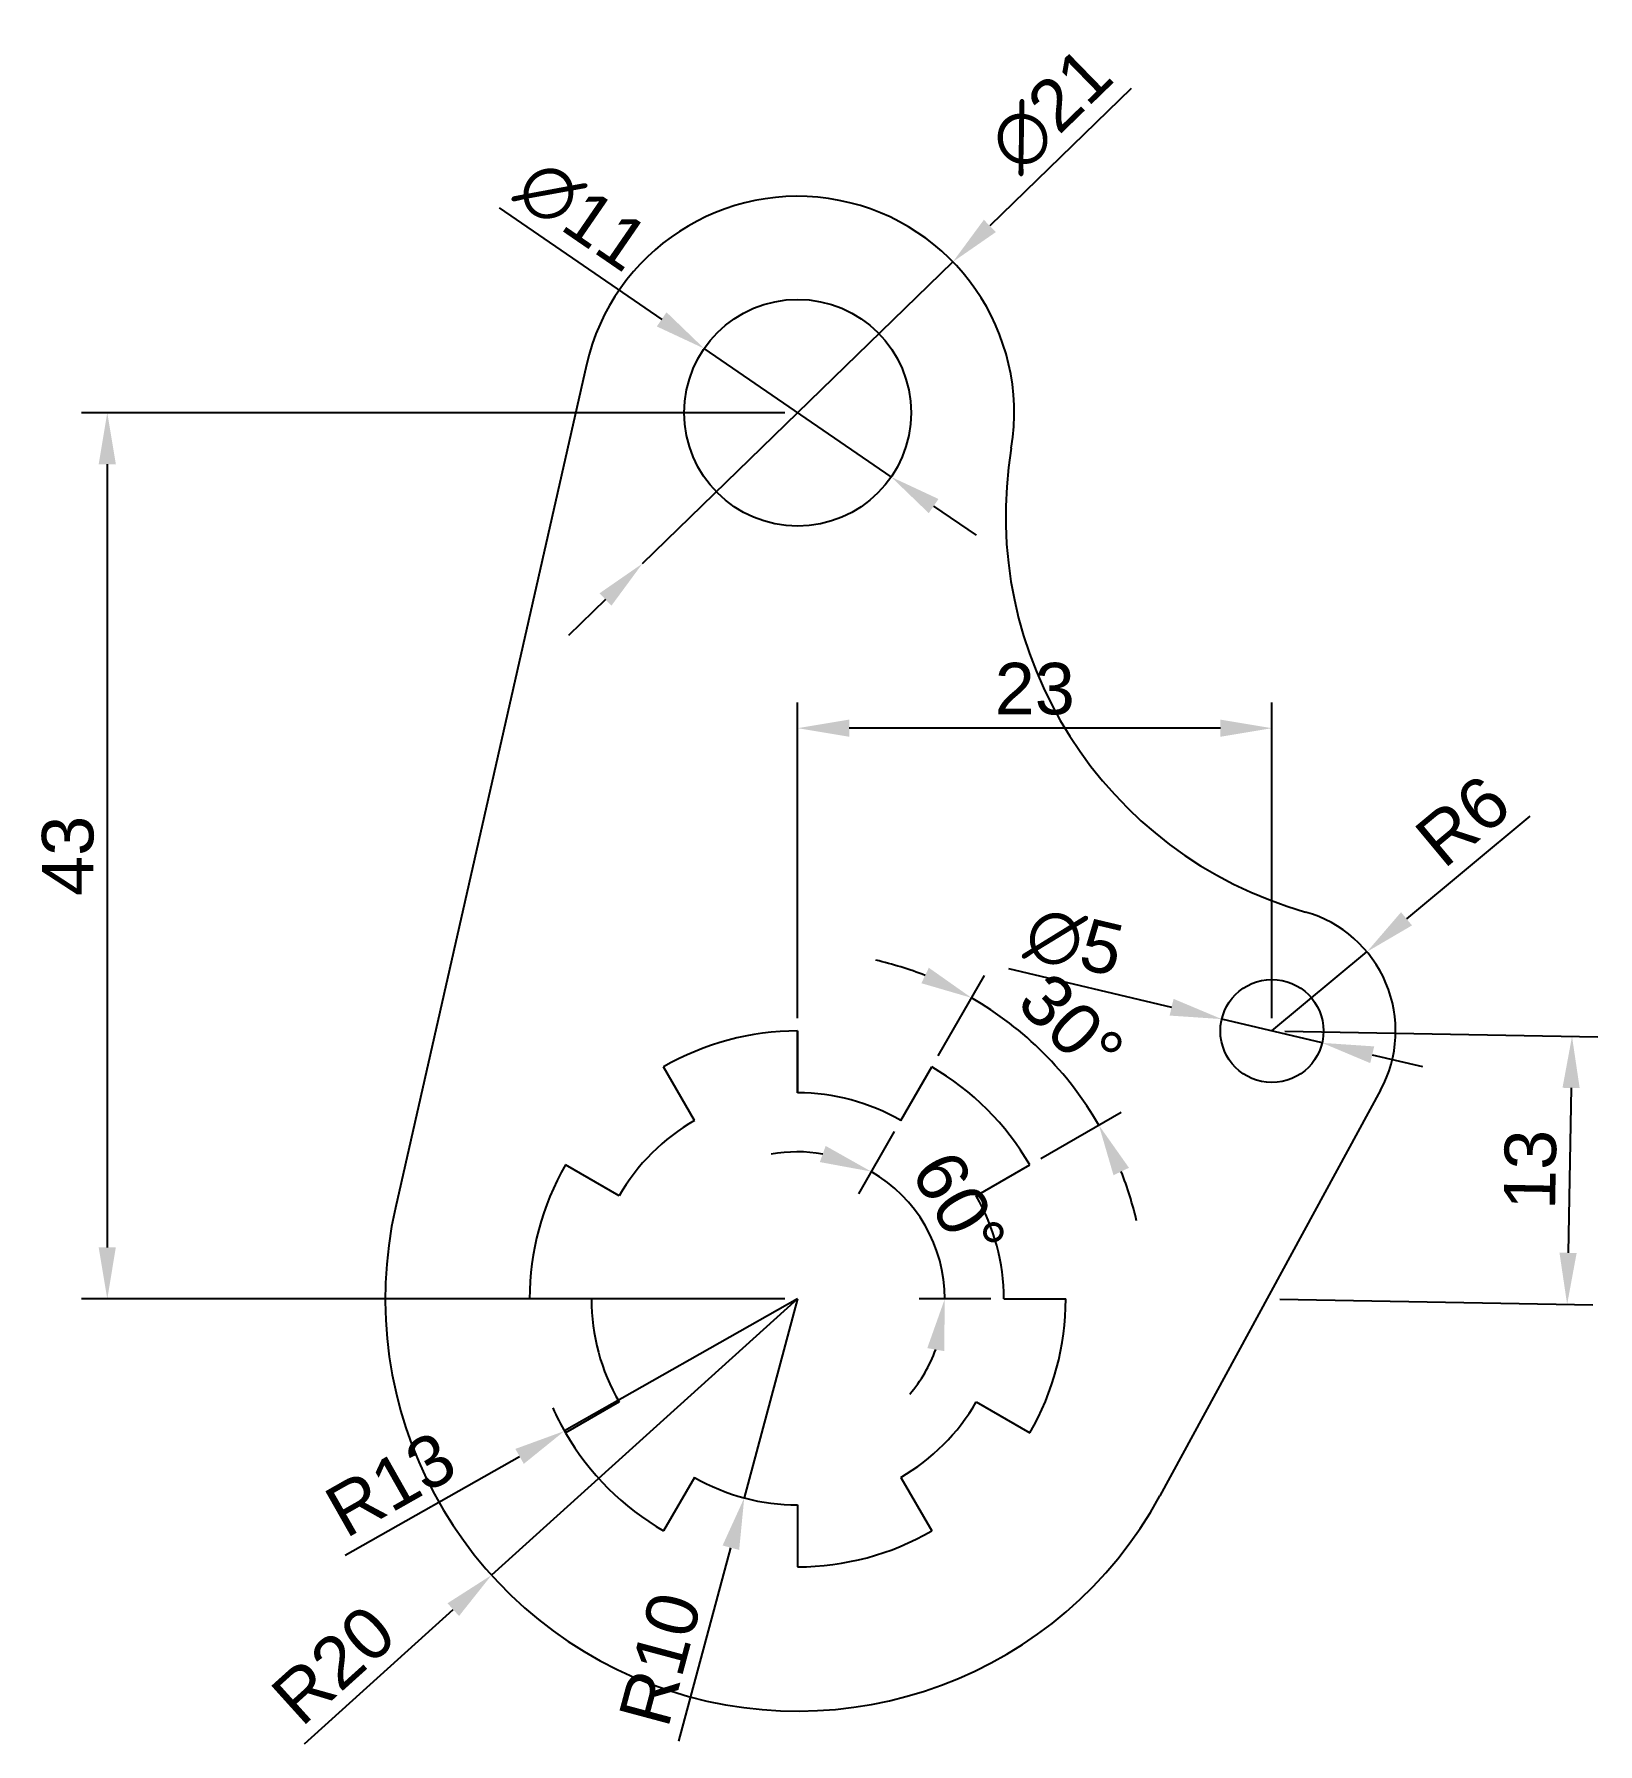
# Model space of a CAD drawing. Header units: millimetres. Extents: x 13 to 88.8, y 15.4 to 98.4.
import ezdxf

# ---------------------------------------------------------------- set-up
doc = ezdxf.new("R2010")
doc.units = ezdxf.units.MM
doc.styles.get("Standard").update_dxf_attribs({"font": 'arial.ttf'})
doc.dimstyles.new('ISO-25', dxfattribs={"dimtxt": 2.5, "dimasz": 2.5, "dimexe": 1.25, "dimexo": 0.625, "dimtad": 1, "dimtxsty": 'Standard', "dimcen": 2.5, "dimadec": 0, "dimazin": 0, "dimtfac": 1, "dimtmove": 0, "dimatfit": 3, "dimfxl": 1, "dimarcsym": 0})

# ---------------------------------------------------------------- blocks, each defined once
blk = doc.blocks.new('*D4')
at = {"color": 0, "lineweight": -2, "transparency": 16777216}
for p, q in [((66.18, 95.734), (59.32, 89.063)), ((42.472, 72.68), (57.528, 87.32)), ((40.68, 70.937), (38.888, 69.194))]:
    blk.add_line(p, q, dxfattribs=at)
at = {"color": 0, "transparency": 16777216}
for points in [[(59.03, 89.362), (59.611, 88.764), (57.528, 87.32)], [(40.389, 71.236), (40.97, 70.638), (42.472, 72.68)]]:
    blk.add_solid(points, dxfattribs=at)
at = {"layer": 'Defpoints', "color": 0, "transparency": 16777216}
for p in [(57.528, 87.32), (42.472, 72.68)]:
    blk.add_point(p, dxfattribs=at)
at = {"color": 0, "transparency": 16777216, "insert": (62.272, 94.683), "char_height": 2.5, "attachment_point": 5, "rotation": 44.19841}
blk.add_mtext('∅21', dxfattribs=at)
blk = doc.blocks.new('*D5')
at = {"color": 0, "lineweight": -2, "transparency": 16777216}
for p, q in [((35.519, 89.947), (43.406, 84.529)), ((54.534, 76.886), (45.466, 83.114)), ((56.594, 75.471), (58.655, 74.055))]:
    blk.add_line(p, q, dxfattribs=at)
at = {"color": 0, "transparency": 16777216}
for points in [[(43.642, 84.873), (43.17, 84.186), (45.466, 83.114)], [(56.83, 75.814), (56.358, 75.127), (54.534, 76.886)]]:
    blk.add_solid(points, dxfattribs=at)
at = {"layer": 'Defpoints', "color": 0, "transparency": 16777216}
for p in [(45.466, 83.114), (54.534, 76.886)]:
    blk.add_point(p, dxfattribs=at)
at = {"color": 0, "transparency": 16777216, "insert": (39.548, 89.571), "char_height": 2.5, "attachment_point": 5, "rotation": 325.51576}
blk.add_mtext('∅11', dxfattribs=at)
blk = doc.blocks.new('*D6')
at = {"color": 0, "lineweight": -2, "transparency": 16777216}
for p, q in [((50, 37), (38.69, 30.591)), ((28.055, 24.565), (36.515, 29.358))]:
    blk.add_line(p, q, dxfattribs=at)
blk.add_arc((50, 37), 13, 204.02879, 210, dxfattribs=at)
at = {"color": 0, "transparency": 16777216}
blk.add_solid([(36.309, 29.721), (36.72, 28.996), (38.69, 30.591)], dxfattribs=at)
at = {"layer": 'Defpoints', "color": 0, "transparency": 16777216}
for p in [(50, 37), (38.69, 30.591)]:
    blk.add_point(p, dxfattribs=at)
at = {"color": 0, "transparency": 16777216, "insert": (30.259, 28), "char_height": 2.5, "attachment_point": 5, "rotation": 29.538}
blk.add_mtext('R13', dxfattribs=at)
blk = doc.blocks.new('*D7')
at = {"color": 0, "lineweight": -2, "transparency": 16777216}
for p, q in [((50, 37), (47.409, 27.341)), ((44.244, 15.543), (46.761, 24.927))]:
    blk.add_line(p, q, dxfattribs=at)
at = {"color": 0, "transparency": 16777216}
blk.add_solid([(46.359, 25.035), (47.164, 24.819), (47.409, 27.341)], dxfattribs=at)
at = {"layer": 'Defpoints', "color": 0, "transparency": 16777216}
for p in [(50, 37), (47.409, 27.341)]:
    blk.add_point(p, dxfattribs=at)
at = {"color": 0, "transparency": 16777216, "insert": (43.342, 19.52), "char_height": 2.5, "attachment_point": 5, "rotation": 74.98405}
blk.add_mtext('R10', dxfattribs=at)
blk = doc.blocks.new('*D8')
at = {"color": 0, "lineweight": -2, "transparency": 16777216}
for p, q in [((50, 37), (35.155, 23.598)), ((26.088, 15.412), (33.299, 21.922))]:
    blk.add_line(p, q, dxfattribs=at)
at = {"color": 0, "transparency": 16777216}
blk.add_solid([(33.02, 22.232), (33.579, 21.613), (35.155, 23.598)], dxfattribs=at)
at = {"layer": 'Defpoints', "color": 0, "transparency": 16777216}
for p in [(50, 37), (35.155, 23.598)]:
    blk.add_point(p, dxfattribs=at)
at = {"color": 0, "transparency": 16777216, "insert": (27.492, 19.241), "char_height": 2.5, "attachment_point": 5, "rotation": 42.07653}
blk.add_mtext('R20', dxfattribs=at)
blk = doc.blocks.new('*D9')
at = {"color": 0, "lineweight": -2, "transparency": 16777216}
for p, q in [((85.504, 60.425), (79.529, 55.443)), ((73, 50), (77.608, 53.842))]:
    blk.add_line(p, q, dxfattribs=at)
at = {"color": 0, "transparency": 16777216}
blk.add_solid([(79.262, 55.763), (79.795, 55.123), (77.608, 53.842)], dxfattribs=at)
at = {"layer": 'Defpoints', "color": 0, "transparency": 16777216}
for p in [(77.608, 53.842), (73, 50)]:
    blk.add_point(p, dxfattribs=at)
at = {"color": 0, "transparency": 16777216, "insert": (82.259, 60.195), "char_height": 2.5, "attachment_point": 5, "rotation": 39.81844}
blk.add_mtext('R6', dxfattribs=at)
blk = doc.blocks.new('*D11')
at = {"color": 0, "lineweight": -2, "transparency": 16777216}
for p, q in [((60.226, 53.028), (68.135, 51.153)), ((75.433, 49.423), (70.567, 50.577)), ((77.865, 48.847), (80.298, 48.27))]:
    blk.add_line(p, q, dxfattribs=at)
at = {"color": 0, "transparency": 16777216}
for points in [[(68.231, 51.559), (68.039, 50.748), (70.567, 50.577)], [(77.961, 49.252), (77.769, 48.441), (75.433, 49.423)]]:
    blk.add_solid(points, dxfattribs=at)
at = {"layer": 'Defpoints', "color": 0, "transparency": 16777216}
for p in [(70.567, 50.577), (75.433, 49.423)]:
    blk.add_point(p, dxfattribs=at)
at = {"color": 0, "transparency": 16777216, "insert": (63.419, 54.297), "char_height": 2.5, "attachment_point": 5, "rotation": 346.66538}
blk.add_mtext('∅5', dxfattribs=at)
blk = doc.blocks.new('*D12')
at = {"color": 0, "lineweight": -2, "transparency": 16777216}
for p, q in [((49.375, 80), (15.269, 80)), ((16.519, 77.5), (16.519, 39.5)), ((49.375, 37), (15.269, 37))]:
    blk.add_line(p, q, dxfattribs=at)
at = {"color": 0, "transparency": 16777216}
for points in [[(16.102, 77.5), (16.935, 77.5), (16.519, 80)], [(16.102, 39.5), (16.935, 39.5), (16.519, 37)]]:
    blk.add_solid(points, dxfattribs=at)
at = {"layer": 'Defpoints', "color": 0, "transparency": 16777216}
for p in [(50, 80), (16.519, 37), (50, 37)]:
    blk.add_point(p, dxfattribs=at)
at = {"color": 0, "transparency": 16777216, "insert": (14.616, 58.5), "char_height": 2.5, "attachment_point": 5, "rotation": 90}
blk.add_mtext('43', dxfattribs=at)
blk = doc.blocks.new('*D13')
at = {"color": 0, "lineweight": -2, "transparency": 16777216}
for p, q in [((50, 50.625), (50, 65.943)), ((73, 50.625), (73, 65.943)), ((70.5, 64.693), (52.5, 64.693))]:
    blk.add_line(p, q, dxfattribs=at)
at = {"color": 0, "transparency": 16777216}
for points in [[(52.5, 65.11), (52.5, 64.277), (50, 64.693)], [(70.5, 65.11), (70.5, 64.277), (73, 64.693)]]:
    blk.add_solid(points, dxfattribs=at)
at = {"layer": 'Defpoints', "color": 0, "transparency": 16777216}
for p in [(50, 64.693), (50, 50), (73, 50)]:
    blk.add_point(p, dxfattribs=at)
at = {"color": 0, "transparency": 16777216, "insert": (61.5, 66.596), "char_height": 2.5, "attachment_point": 5}
blk.add_mtext('23', dxfattribs=at)
blk = doc.blocks.new('*D14')
at = {"color": 0, "lineweight": -2, "transparency": 16777216}
for p, q in [((73.625, 49.989), (88.804, 49.712)), ((87.509, 47.235), (87.363, 39.235)), ((73.388, 36.989), (88.567, 36.712))]:
    blk.add_line(p, q, dxfattribs=at)
at = {"color": 0, "transparency": 16777216}
for points in [[(87.092, 47.243), (87.925, 47.228), (87.554, 49.735)], [(86.946, 39.242), (87.779, 39.227), (87.317, 36.735)]]:
    blk.add_solid(points, dxfattribs=at)
at = {"layer": 'Defpoints', "color": 0, "transparency": 16777216}
for p in [(73, 50), (72.763, 37), (87.317, 36.735)]:
    blk.add_point(p, dxfattribs=at)
at = {"color": 0, "transparency": 16777216, "insert": (85.534, 43.27), "char_height": 2.5, "attachment_point": 5, "rotation": 88.9566}
blk.add_mtext('13', dxfattribs=at)
blk = doc.blocks.new('*D15')
at = {"color": 0, "lineweight": -2, "transparency": 16777216}
for p, q in [((56.813, 48.8), (59.058, 52.689)), ((61.8, 43.812), (65.689, 46.058))]:
    blk.add_line(p, q, dxfattribs=at)
for start, end in [(68.50036, 77.00071), (30, 60), (12.99929, 21.49964)]:
    blk.add_arc((50, 37), 16.866, start, end, dxfattribs=at)
at = {"color": 0, "transparency": 16777216}
for points in [[(56.362, 53.068), (56, 52.318), (58.433, 51.607)], [(65.318, 43), (66.068, 43.362), (64.607, 45.433)]]:
    blk.add_solid(points, dxfattribs=at)
at = {"layer": 'Defpoints', "color": 0, "transparency": 16777216}
for p in [(56.5, 48.258), (62.92, 47.842), (55, 45.66), (61.258, 43.5), (58.66, 42)]:
    blk.add_point(p, dxfattribs=at)
at = {"color": 0, "transparency": 16777216, "insert": (63.272, 50.272), "char_height": 2.5, "attachment_point": 5, "rotation": 315}
blk.add_mtext('30°', dxfattribs=at)
blk = doc.blocks.new('*D16')
at = {"color": 0, "lineweight": -2, "transparency": 16777216}
for p, q in [((54.688, 45.119), (52.943, 42.097)), ((59.375, 37), (55.885, 37))]:
    blk.add_line(p, q, dxfattribs=at)
for start, end in [(80.17851, 100.35702), (0, 60), (319.64298, 339.82149)]:
    blk.add_arc((50, 37), 7.135, start, end, dxfattribs=at)
at = {"color": 0, "transparency": 16777216}
for points in [[(51.359, 44.423), (51.075, 43.639), (53.568, 43.179)], [(56.287, 34.612), (57.108, 34.466), (57.135, 37)]]:
    blk.add_solid(points, dxfattribs=at)
at = {"layer": 'Defpoints', "color": 0, "transparency": 16777216}
for p in [(56.5, 48.258), (55, 45.66), (56.705, 39.44), (60, 37), (63, 37)]:
    blk.add_point(p, dxfattribs=at)
at = {"color": 0, "transparency": 16777216, "insert": (57.826, 41.518), "char_height": 2.5, "attachment_point": 5, "rotation": 300}
blk.add_mtext('60°', dxfattribs=at)

msp = doc.modelspace()

# ---------------------------------------------------------------- linework, layer by layer
for p, q in [((39.759, 82.32), (30.494, 41.419)), ((50, 47), (50, 50)), ((50, 50), (50, 47)), ((45, 45.66), (43.5, 48.258)), ((55, 45.66), (56.5, 48.258)), ((78.272, 47.135), (67.572, 27.449)), ((41.34, 42), (38.742, 43.5)), ((58.66, 42), (61.258, 43.5)), ((40, 37), (37, 37)), ((60, 37), (63, 37)), ((41.34, 32), (38.742, 30.5)), ((58.66, 32), (61.258, 30.5)), ((45, 28.34), (43.5, 25.742)), ((55, 28.34), (56.5, 25.742)), ((50, 27), (50, 24))]:
    msp.add_line(p, q)
for centre, radius in [((50, 80), 5.5), ((73, 50), 2.5)]:
    msp.add_circle(centre, radius)
for centre, radius, start, end in [((50, 80), 10.5, 350.59263, 167.23632), ((80.09, 75.015), 20, 170.59263, 254.1759), ((73, 50), 6, 331.47512, 74.1759), ((50, 37), 13, 90, 120), ((50, 37), 13, 30, 60), ((50, 37), 10, 60, 90), ((50, 37), 10, 120, 150), ((50, 37), 13, 150, 180), ((50, 37), 10, 0, 30), ((50, 37), 20, 167.23632, 331.47512), ((50, 37), 10, 180, 210), ((50, 37), 13, 330, 0), ((50, 37), 10, 300, 330), ((50, 37), 13, 210, 240), ((50, 37), 10, 240, 270), ((50, 37), 13, 270, 300)]:
    msp.add_arc(centre, radius, start, end)

# ---------------------------------------------------------------- dimensions: what is measured, and where the dimension line sits
for p1, p2, picture, middle in [((42.472, 72.68), (57.528, 87.32), '*D4', (62.272, 94.683)), ((54.534, 76.886), (45.466, 83.114), '*D5', (39.548, 89.571)), ((75.433, 49.423), (70.567, 50.577), '*D11', (63.419, 54.297))]:
    dim = msp.add_diameter_dim_2p(p1=p1, p2=p2, dimstyle='ISO-25')
    dim.commit()
    dim.dimension.update_dxf_attribs({"geometry": picture, "text_midpoint": middle})
dim = msp.add_linear_dim(base=(16.519, 37), p1=(50, 80), p2=(50, 37), angle=90, dimstyle='ISO-25')
dim.commit()
dim.dimension.update_dxf_attribs({"geometry": '*D12', "text_midpoint": (14.616, 58.5)})
dim = msp.add_linear_dim(base=(50, 64.693), p1=(73, 50), p2=(50, 50), dimstyle='ISO-25')
dim.commit()
dim.dimension.update_dxf_attribs({"geometry": '*D13', "text_midpoint": (61.5, 66.596)})
for center, mpoint, picture, middle in [((73, 50), (77.608, 53.842), '*D9', (82.259, 60.195)), ((50, 37), (35.155, 23.598), '*D8', (27.492, 19.241)), ((50, 37), (38.69, 30.591), '*D6', (30.259, 28)), ((50, 37), (47.409, 27.341), '*D7', (43.342, 19.52))]:
    dim = msp.add_radius_dim(center=center, mpoint=mpoint, dimstyle='ISO-25')
    dim.commit()
    dim.dimension.update_dxf_attribs({"geometry": picture, "text_midpoint": middle})
for base, line1, picture, middle in [((62.92, 47.842), ((58.66, 42), (61.258, 43.5)), '*D15', (63.272, 50.272)), ((56.705, 39.44), ((60, 37), (63, 37)), '*D16', (57.826, 41.518))]:
    dim = msp.add_angular_dim_2l(base=base, line1=line1, line2=((55, 45.66), (56.5, 48.258)), dimstyle='ISO-25')
    dim.commit()
    dim.dimension.update_dxf_attribs({"geometry": picture, "text_midpoint": middle})
dim = msp.add_aligned_dim(p1=(73, 50), p2=(72.763, 37), distance=14.557, dimstyle='ISO-25')
dim.commit()
dim.dimension.update_dxf_attribs({"geometry": '*D14', "text_midpoint": (85.534, 43.27)})

doc.saveas('drawing.dxf')
